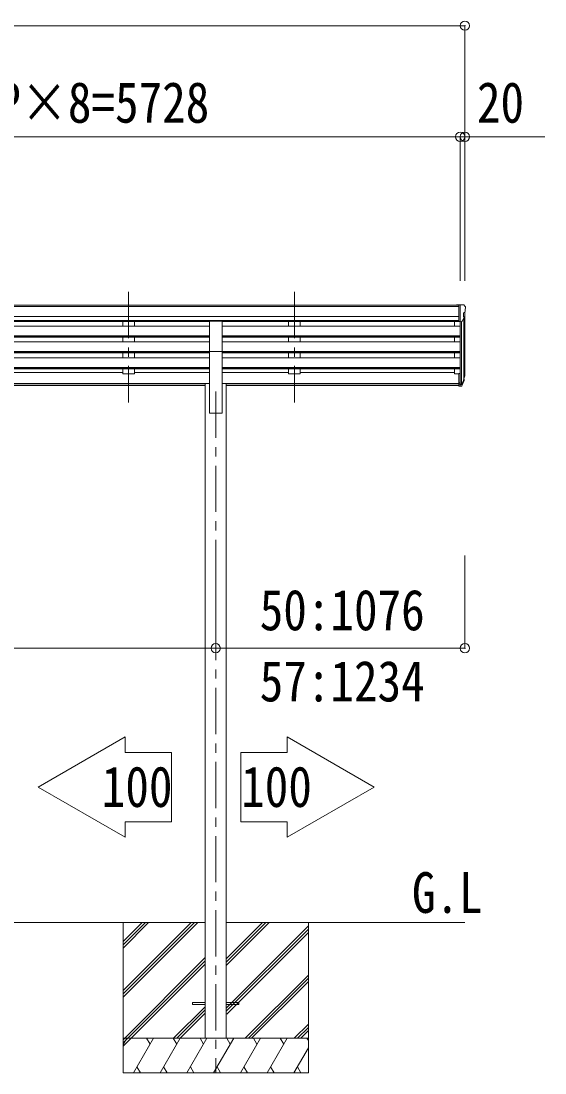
# Model space of a CAD drawing. Units: millimetres, scale not verified. Extents: x -11243 to 11243, y -7760 to 7760.
# Drawn here: x 4966 to 7228, y -4525 to 20 of the extents above; entities that cross this region are included whole.
import ezdxf
from ezdxf.enums import TextEntityAlignment as Align

# ---------------------------------------------------------------- set-up
doc = ezdxf.new("R2010")
doc.units = ezdxf.units.MM
doc.header["$LTSCALE"] = 40
doc.header["$PDMODE"] = 32
doc.header["$PDSIZE"] = 40
doc.linetypes.add('CHAIN1', pattern=[8, 5, -1, 1, -1])
for name, color, linetype, lineweight in [('0-0_0', 7, 'Continuous', 9), ('0-1_本体', 5, 'CHAIN1', 9), ('0-3_ELV2', 4, 'Continuous', 9), ('0-6_OTH_LINE', 6, 'Continuous', 9)]:
    doc.layers.add(name, color=color, linetype=linetype, lineweight=lineweight)
doc.layers.add('0-7_SHAPE', color=7, linetype='Continuous')
doc.styles.add('ＭＳ ゴシック', font='')
doc.styles.get('ＭＳ ゴシック').set_extended_font_data('MS Gothic')

msp = doc.modelspace()

# ---------------------------------------------------------------- linework, layer by layer
at = {"layer": '0-0_0'}
for p, q in [((2951.48, -3874.51), (5761.08, -3874.51)), ((5406.28, -4168.68), (5700.46, -3874.51)), ((5406.28, -4182.82), (5714.6, -3874.51)), ((5406.28, -4196.97), (5728.74, -3874.51)), ((5406.28, -3984.84), (5516.61, -3874.51)), ((5406.28, -3970.69), (5502.46, -3874.51)), ((5406.28, -3956.55), (5488.32, -3874.51)), ((5851.48, -3874.51), (6882.28, -3874.51)), ((5851.48, -4060.13), (6037.11, -3874.51)), ((5851.48, -4045.99), (6022.96, -3874.51)), ((5851.48, -4031.85), (6008.82, -3874.51)), ((5851.48, -4243.98), (6206.28, -3889.18)), ((5851.48, -4258.12), (6206.28, -3903.33)), ((6206.28, -3874.51), (6206.28, -4524.5)), ((5853.74, -4270.01), (6206.28, -3917.47)), ((5406.28, -4380.81), (5761.08, -4026.02)), ((5406.28, -4394.96), (5761.08, -4040.16)), ((5406.28, -4409.1), (5761.08, -4054.3)), ((5933.08, -4374.5), (6206.28, -4101.32)), ((5947.23, -4374.5), (6206.28, -4115.46)), ((5961.37, -4374.5), (6206.28, -4129.6)), ((5624.72, -4374.5), (5761.08, -4238.15)), ((5638.86, -4374.5), (5761.08, -4252.29)), ((5653, -4374.5), (5761.08, -4266.43)), ((6145.22, -4374.5), (6206.28, -4313.45)), ((6159.36, -4374.5), (6206.28, -4327.59)), ((6173.5, -4374.5), (6206.28, -4341.73)), ((5406.28, -4402.01), (5422.15, -4374.5)), ((5845.99, -4374.5), (5406.28, -4374.5)), ((5451.02, -4524.5), (5537.62, -4374.5)), ((5522.62, -4400.49), (5507.62, -4374.5)), ((5566.49, -4524.5), (5653.1, -4374.5)), ((5638.09, -4400.49), (5623.09, -4374.5)), ((5681.96, -4524.5), (5768.56, -4374.5)), ((5753.56, -4400.49), (5738.56, -4374.5)), ((5797.43, -4524.5), (5884.03, -4374.5)), ((6206.28, -4374.5), (5845.99, -4374.5)), ((5869.03, -4400.49), (5854.03, -4374.5)), ((5912.9, -4524.5), (5999.51, -4374.5)), ((5984.5, -4400.49), (5969.5, -4374.5)), ((6028.37, -4524.5), (6114.98, -4374.5)), ((6084.97, -4374.5), (6099.98, -4400.49)), ((6200.44, -4374.5), (6206.28, -4384.6)), ((6143.84, -4524.5), (6206.28, -4416.37)), ((5466.02, -4498.53), (5481.02, -4524.5)), ((5581.49, -4498.52), (5596.49, -4524.5)), ((5696.96, -4498.52), (5711.96, -4524.5)), ((5812.43, -4498.52), (5827.43, -4524.5)), ((5927.9, -4498.52), (5942.9, -4524.5)), ((6043.37, -4498.53), (6058.37, -4524.5)), ((6158.84, -4498.53), (6173.84, -4524.5))]:
    msp.add_line(p, q, dxfattribs=at)
msp.add_lwpolyline([(5406.28, -3874.51), (5406.28, -4524.5), (6206.28, -4524.5)], dxfattribs=at)
at = {"layer": '0-1_本体'}
for p, q in [((5430.28, -1150.1), (5430.28, -1627.62)), ((5430.28, -1150.1), (5430.28, -1627.62)), ((6146.28, -1150.1), (6146.28, -1627.62)), ((6146.28, -1150.1), (6146.28, -1627.62)), ((5806.28, -1580.94), (5806.28, -4524.51))]:
    msp.add_line(p, q, dxfattribs=at)
at = {"layer": '0-3_ELV2'}
for p, q in [((6855.78, -1207.45), (1856.78, -1207.45)), ((6855.78, -1212.67), (1856.78, -1212.67)), ((6855.78, -1205.85), (6845.78, -1205.93)), ((6845.78, -1207.45), (6845.78, -1205.93)), ((6855.78, -1277.83), (6855.78, -1205.85)), ((6874.28, -1205.85), (6855.78, -1205.85)), ((6862.28, -1278.83), (6862.28, -1205.85)), ((6874.28, -1205.85), (6876.61, -1205.99)), ((6877.37, -1206.41), (6881.43, -1212.22)), ((6884.28, -1215.22), (6884.28, -1215.85)), ((6855.78, -1256.2), (1856.78, -1256.2)), ((6869.9, -1277.02), (6878.9, -1261.43)), ((6876.28, -1240.36), (6876.28, -1256.64)), ((6881.74, -1237.03), (6876.43, -1240.1)), ((6877.3, -1264.19), (6877.3, -1529.57)), ((6882.28, -1236.42), (6882.28, -1502.86)), ((6855.78, -1274.05), (1856.78, -1274.05)), ((5778.78, -1277.3), (2933.78, -1277.3)), ((5778.78, -1297.75), (2933.78, -1297.75)), ((5405.28, -1277.3), (5405.28, -1297.75)), ((5455.28, -1277.3), (5455.28, -1297.75)), ((5778.78, -1408.28), (5778.78, -1276.48)), ((5778.78, -1276.48), (5833.78, -1276.48)), ((5833.78, -1408.28), (5833.78, -1276.48)), ((6855.78, -1277.4), (5833.78, -1277.4)), ((5833.78, -1297.75), (6862.28, -1297.75)), ((6121.28, -1277.3), (6121.28, -1297.75)), ((6171.28, -1277.3), (6171.28, -1297.75)), ((6837.28, -1277.3), (6837.28, -1297.75)), ((6855.78, -1277.83), (6862.28, -1277.83)), ((6862.28, -1278.83), (6867.48, -1278.51)), ((6862.28, -1278.83), (6862.28, -1503.23)), ((6868.27, -1278.36), (6868.28, -1548.01)), ((5778.78, -1339.63), (2933.78, -1339.63)), ((5778.78, -1341.13), (2933.78, -1341.13)), ((5778.78, -1345.44), (2933.78, -1345.44)), ((5405.28, -1345.44), (5405.28, -1366.24)), ((5455.28, -1345.44), (5455.28, -1366.24)), ((5833.78, -1339.63), (6862.28, -1339.63)), ((5833.78, -1341.13), (6862.28, -1341.13)), ((5833.78, -1345.44), (6862.28, -1345.44)), ((6121.28, -1345.44), (6121.28, -1366.24)), ((6171.28, -1345.44), (6171.28, -1366.24)), ((6837.28, -1345.44), (6837.28, -1366.24)), ((5778.78, -1366.24), (2933.78, -1366.24)), ((5778.78, -1408.12), (2933.78, -1408.12)), ((5778.78, -1408.28), (5778.78, -1674.51)), ((5778.78, -1408.28), (5833.78, -1408.28)), ((5833.78, -1366.24), (6862.28, -1366.24)), ((5833.78, -1408.12), (6862.28, -1408.12)), ((5833.78, -1408.28), (5833.78, -1674.51)), ((5778.78, -1409.62), (2933.78, -1409.62)), ((5778.78, -1413.93), (2933.78, -1413.93)), ((5778.78, -1434.74), (2933.78, -1434.74)), ((5405.28, -1413.93), (5405.28, -1434.74)), ((5455.28, -1413.93), (5455.28, -1434.74)), ((5833.78, -1409.62), (6862.28, -1409.62)), ((5833.78, -1413.93), (6862.28, -1413.93)), ((5833.78, -1434.74), (6862.28, -1434.74)), ((6121.28, -1413.93), (6121.28, -1434.74)), ((6171.28, -1413.93), (6171.28, -1434.74)), ((6837.28, -1434.74), (6837.28, -1413.93)), ((5778.78, -1476.61), (2933.78, -1476.61)), ((5778.78, -1478.11), (2933.78, -1478.11)), ((5778.78, -1482.43), (2933.78, -1482.43)), ((5405.28, -1498.92), (4739.28, -1498.92)), ((5405.28, -1482.43), (5405.28, -1503.86)), ((5455.28, -1482.43), (5455.28, -1503.86)), ((5778.78, -1498.92), (5455.28, -1498.92)), ((5833.78, -1476.61), (6862.28, -1476.61)), ((5833.78, -1478.11), (6862.28, -1478.11)), ((5833.78, -1482.43), (6862.28, -1482.43)), ((5833.78, -1498.92), (6121.28, -1498.92)), ((6121.28, -1482.43), (6121.28, -1503.86)), ((6171.28, -1482.43), (6171.28, -1503.86)), ((6837.28, -1498.92), (6171.28, -1498.92)), ((6837.28, -1482.43), (6837.28, -1503.86)), ((5455.28, -1503.86), (5405.28, -1503.86)), ((6171.28, -1503.86), (6121.28, -1503.86)), ((6837.28, -1503.86), (6855.78, -1503.86)), ((6855.78, -1503.23), (6855.78, -1557.26)), ((6855.78, -1503.23), (6862.28, -1503.23)), ((6855.78, -1543.36), (6862.28, -1543.36)), ((6862.28, -1503.23), (6862.28, -1558)), ((6868.71, -1547.58), (6876.47, -1532.18)), ((6877.91, -1532.53), (6869.72, -1548.71)), ((6878.53, -1533.1), (6869.72, -1556.65)), ((6880.58, -1516.04), (6877.3, -1523.1)), ((6881.18, -1517.42), (6877.3, -1525.37)), ((6878.87, -1528.69), (6878.53, -1533.1)), ((5761.08, -1545.93), (2951.48, -1545.93)), ((5761.08, -1547.33), (2951.48, -1547.33)), ((5761.08, -1555.02), (2951.48, -1555.02)), ((5761.08, -1545.51), (5778.78, -1545.51)), ((5761.08, -1545.51), (5761.08, -4374.5)), ((5851.48, -1545.51), (5833.78, -1545.51)), ((5851.48, -1545.51), (5851.48, -4374.5)), ((5851.48, -1545.93), (6855.78, -1545.93)), ((5851.48, -1547.33), (6855.78, -1547.33)), ((6855.78, -1555.02), (5851.48, -1555.02)), ((6855.78, -1548.24), (6862.28, -1548.24)), ((6855.78, -1557.26), (6862.28, -1557.26)), ((6862.28, -1548.26), (6867.41, -1548.26)), ((6862.28, -1550.07), (6867.12, -1550.07)), ((6862.28, -1558), (6867.12, -1558)), ((5778.78, -1674.51), (5833.78, -1674.51)), ((5706.28, -4220.01), (5706.28, -4229.01)), ((5706.28, -4220.01), (5761.08, -4220.01)), ((5851.48, -4220.01), (5906.28, -4220.01)), ((5906.28, -4220.01), (5906.28, -4229.01)), ((5706.28, -4229.01), (5761.08, -4229.01)), ((5851.48, -4229.01), (5906.28, -4229.01))]:
    msp.add_line(p, q, dxfattribs=at)
for centre, radius, start, end in [((6876.55, -1206.99), 1, 35, 86.5), ((6881.28, -1215.22), 3, 0, 87), ((6682.28, -1215.85), 202, 355.05096, 0), ((6876.58, -1240.36), 0.3, 120, 180), ((6876.58, -1256.64), 0.3, 180, 265.2833), ((6876.3, -1259.93), 3, 330, 85.2833), ((6877.37, -1232.66), 6.18, 315.00103, 354.2965), ((6867.3, -1275.52), 3, 273.5, 330), ((6851.69, -1506.54), 30.41, 341.80266, 352.8448), ((6853.09, -1508.3), 29.53, 342.01856, 353.49194)]:
    msp.add_arc(centre, radius, start, end, dxfattribs=at)
for centre, major_axis, ratio, start_param, end_param in [((6792.36, -1508.64), (88.05, 0), 0.90356, 5.9828017, 6.0168888), ((6877.56, -1528.69), (-1.3, 0), 0.90356, 2.9359903, 4.9130961), ((6791.64, -1512.5), (89.07, 0), 0.90356, 6.0316505, 6.077583), ((6794.41, -1502.06), (-87.93, 4.42), 0.541684, 3.060334, 3.2172517), ((6793.62, -1508.73), (89.06, 1.43), 0.57596, 6.1985533, 6.3701348), ((6867.12, -1547.36), (3, 0), 0.90356, 4.712389, 5.7595865), ((6867.12, -1555.29), (-3, 0), 0.90356, 1.5707963, 2.6179939), ((6867.41, -1546.9), (1.5, 0), 0.90356, 4.712389, 5.7595865)]:
    msp.add_ellipse(centre, major_axis=major_axis, ratio=ratio, start_param=start_param, end_param=end_param, dxfattribs=at)
at = {"layer": '0-6_OTH_LINE'}
for p, q in [((1830.28, 0.07), (6882.28, 0.07)), ((6882.28, 0.07), (6882.28, -1102.86)), ((6862.28, -479.98), (6862.28, -1102.86)), ((6882.28, -479.98), (6882.28, -1102.86)), ((6882.28, -479.98), (7227.97, -479.98)), ((5806.28, -2689.48), (5806.28, -2289.48)), ((6882.28, -2689.48), (6882.28, -2289.48)), ((5806.28, -2689.48), (2906.28, -2689.48)), ((6882.28, -2689.48), (5806.28, -2689.48))]:
    msp.add_line(p, q, dxfattribs=at)
at = {"layer": '0-6_OTH_LINE', "color": 7}
for p, q in [((5415.07, -3072.42), (5415.07, -3139.62)), ((6115.34, -3072.42), (6115.34, -3139.62)), ((5415.07, -3439.22), (5615.47, -3439.22)), ((5415.07, -3439.22), (5415.07, -3506.42)), ((6115.34, -3439.22), (5914.94, -3439.22)), ((6115.34, -3439.22), (6115.34, -3506.42))]:
    msp.add_line(p, q, dxfattribs=at)
at = {"layer": '0-6_OTH_LINE'}
msp.add_lwpolyline([(1830.28, -479.98), (1850.28, -479.98), (6862.28, -479.98), (6882.28, -479.98)], dxfattribs=at)
at = {"layer": '0-6_OTH_LINE', "color": 7}
for points in [[(5415.07, -3506.42), (5039.21, -3289.42), (5415.07, -3072.42)], [(6115.34, -3506.42), (6491.2, -3289.42), (6115.34, -3072.42)], [(5415.07, -3139.62), (5615.47, -3139.62), (5615.47, -3439.22)], [(6115.34, -3139.62), (5914.94, -3139.62), (5914.94, -3439.22)]]:
    msp.add_lwpolyline(points, dxfattribs=at)
at = {"layer": '0-6_OTH_LINE'}
for p in [(6882.28, 0.07), (6862.28, -479.98), (6882.28, -479.98), (5806.28, -2689.48), (6882.28, -2689.48)]:
    msp.add_point(p, dxfattribs=at)

# ---------------------------------------------------------------- texts
at = {"layer": '0-6_OTH_LINE', "color": 7, "style": 'ＭＳ ゴシック', "width": 0.85}
for s, p in [('50:P×7=5012  57:P×8=5728', (3132.53, -471.98)), ('20', (6934.28, -471.98)), ('50:1076', (5996.27, -2664.83)), ('57:1234', (5996.27, -2972.19)), ('100', (5314.24, -3428.17)), ('100', (5916.17, -3428.17))]:
    msp.add_text(s, height=176, dxfattribs=at).set_placement(p, align=Align.BOTTOM_LEFT)
at = {"layer": '0-7_SHAPE', "style": 'ＭＳ ゴシック', "width": 0.85}
msp.add_text('G.L', height=176, dxfattribs=at).set_placement((6653.75, -3885.81), align=Align.BOTTOM_LEFT)

doc.saveas('drawing.dxf')
